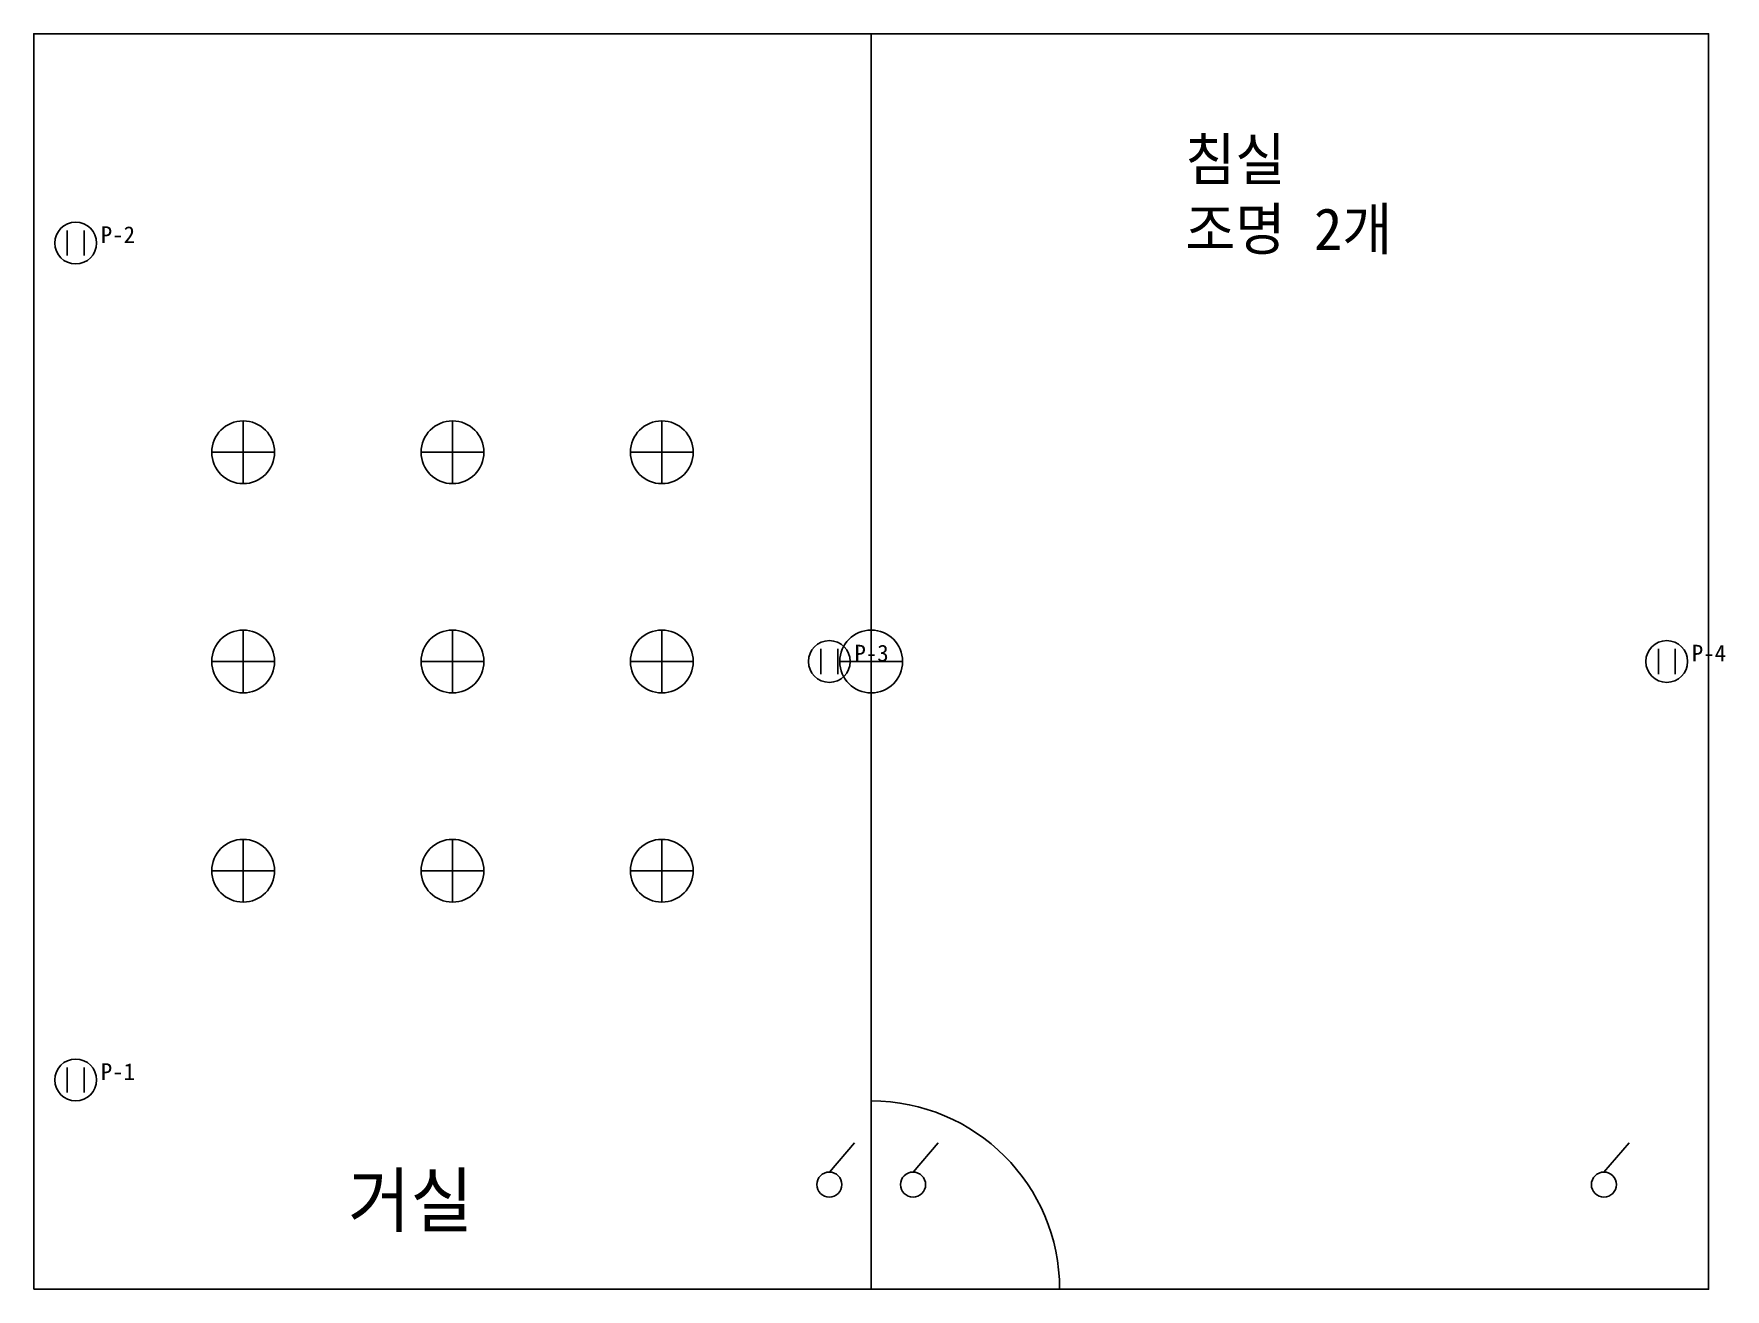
# Model space of a CAD drawing. Header units: millimetres. Extents: x 0 to 8079, y 0 to 6000.
import ezdxf

# ---------------------------------------------------------------- set-up
doc = ezdxf.new("R2010")
doc.units = ezdxf.units.MM
for name, color, linetype in [('A-WALL', 8, 'Continuous'), ('E-LIGHT', 2, 'Continuous'), ('E-POWER', 1, 'Continuous'), ('E-SWITCH', 3, 'Continuous')]:
    doc.layers.add(name, color=color, linetype=linetype)

# ---------------------------------------------------------------- blocks, each defined once
blk = doc.blocks.new('LT-DL')
for p, q in [((0, -150), (0, 150)), ((-150, 0), (150, 0))]:
    blk.add_line(p, q)
blk.add_circle((0, 0), 150)
blk = doc.blocks.new('OT-2P')
for p, q in [((-40, -60), (-40, 60)), ((40, -60), (40, 60))]:
    blk.add_line(p, q)
blk.add_circle((0, 0), 100)
blk.add_attdef('CIRCUIT', (120, 0), '', height=80)
blk = doc.blocks.new('SW-1')
blk.add_line((0, 60), (120, 200))
blk.add_circle((0, 0), 60)

msp = doc.modelspace()

# ---------------------------------------------------------------- linework, layer by layer
at = {"layer": 'A-WALL'}
msp.add_line((4000, 0), (4000, 6000), dxfattribs=at)
msp.add_lwpolyline([(0, 0), (8000, 0), (8000, 6000), (0, 6000)], close=True, dxfattribs=at)
msp.add_arc((4000, 0), 900, 0, 90, dxfattribs=at)

# ---------------------------------------------------------------- block references
at = {"layer": 'E-LIGHT'}
for p in [(1000, 4000), (2000, 4000), (3000, 4000), (1000, 3000), (2000, 3000), (3000, 3000), (4000, 3000), (1000, 2000), (2000, 2000), (3000, 2000)]:
    msp.add_blockref('LT-DL', p, dxfattribs=at)
at = {"layer": 'E-POWER'}
for p, values in [((200, 5000), {'CIRCUIT': 'P-2'}), ((3800, 3000), {'CIRCUIT': 'P-3'}), ((7800, 3000), {'CIRCUIT': 'P-4'}), ((200, 1000), {'CIRCUIT': 'P-1'})]:
    msp.add_blockref('OT-2P', p, dxfattribs=at).add_auto_attribs(values)
at = {"layer": 'E-SWITCH'}
for p in [(3800, 500), (4200, 500), (7500, 500)]:
    msp.add_blockref('SW-1', p, dxfattribs=at)

# ---------------------------------------------------------------- texts
at = {"layer": 'A-WALL'}
msp.add_text('거실', height=250, dxfattribs=at).set_placement((1500, 300))
at = {"layer": 'A-WALL', "insert": (5500, 5500), "char_height": 200, "attachment_point": 1}
msp.add_mtext('침실\\P조명 2개', dxfattribs=at)

doc.saveas('drawing.dxf')
